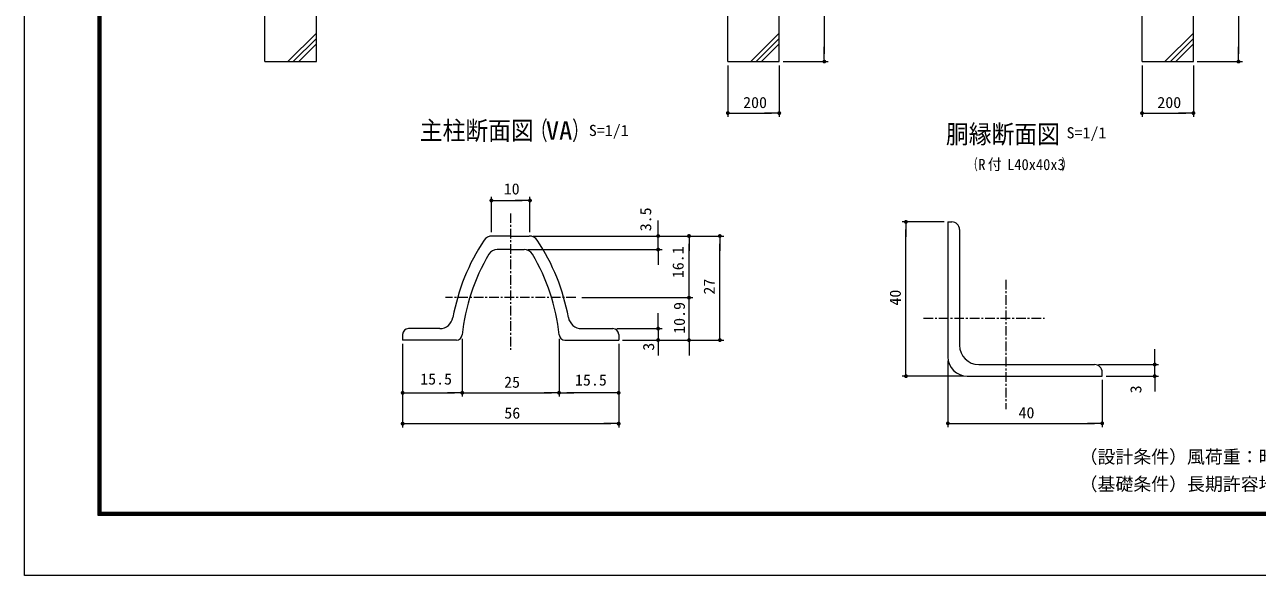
# Model space of a CAD drawing. Units: millimetres, scale not verified. Extents: x -4455 to 4455, y -3150 to 3150.
# Drawn here: x -4455 to 339, y -3150 to -1008 of the extents above; entities that cross this region are included whole.
import ezdxf
from ezdxf.enums import TextEntityAlignment as Align

# ---------------------------------------------------------------- set-up
doc = ezdxf.new("R2010")
doc.units = ezdxf.units.MM
doc.header["$LTSCALE"] = 30
doc.linetypes.add('USER1', pattern=[2, 1.25, -0.25, 0.25, -0.25])
for name, color, linetype, lineweight in [('0-1_5寸法', 1, 'Continuous', 18), ('0-2_SUNPOU', 1, 'Continuous', 18), ('0-5_4基礎', 4, 'Continuous', 18), ('0-C_9断面', 1, 'Continuous', 18), ('0-E_D-TTL', 7, 'Continuous', 9)]:
    doc.layers.add(name, color=color, linetype=linetype, lineweight=lineweight)
doc.layers.add('0-D_D-TTL-TXT', color=7, linetype='Continuous')
doc.styles.add('ＭＳ ゴシック', font='')
doc.styles.get('ＭＳ ゴシック').set_extended_font_data('MS Gothic')

# ---------------------------------------------------------------- blocks, each defined once
blk = doc.blocks.new('M1')
at = {"layer": '0-2_SUNPOU'}
blk.add_line((-7.5, 0), (-57.86, 0), dxfattribs=at)
for points in [[(0, 0), (-7.5, 0), (-7.44, 0.94)], [(0, 0), (-7.44, -0.94), (-7.5, 0)], [(0, 0), (-7.44, 0.94), (-7.26, 1.87)], [(0, 0), (-7.26, -1.87), (-7.44, -0.94)], [(0, 0), (-7.26, 1.87), (-6.97, 2.76)], [(0, 0), (-6.97, -2.76), (-7.26, -1.87)], [(0, 0), (-6.97, 2.76), (-6.57, 3.61)], [(0, 0), (-6.57, -3.61), (-6.97, -2.76)], [(0, 0), (-6.57, 3.61), (-6.07, 4.41)], [(0, 0), (-6.07, -4.41), (-6.57, -3.61)], [(0, 0), (-6.07, 4.41), (-5.47, 5.13)], [(0, 0), (-5.47, -5.13), (-6.07, -4.41)], [(0, 0), (-5.47, 5.13), (-4.78, 5.78)], [(0, 0), (-4.78, -5.78), (-5.47, -5.13)], [(0, 0), (-4.78, 5.78), (-4.02, 6.33)], [(0, 0), (-4.02, -6.33), (-4.78, -5.78)], [(0, 0), (-4.02, 6.33), (-3.19, 6.79)], [(0, 0), (-3.19, -6.79), (-4.02, -6.33)], [(0, 0), (-3.19, 6.79), (-2.32, 7.13)], [(0, 0), (-2.32, -7.13), (-3.19, -6.79)], [(0, 0), (-2.32, 7.13), (-1.41, 7.37)], [(0, 0), (-1.41, -7.37), (-2.32, -7.13)], [(0, 0), (-1.41, 7.37), (-0.47, 7.49)], [(0, 0), (-0.47, -7.49), (-1.41, -7.37)], [(0, 0), (-0.47, 7.49), (0.47, 7.49)], [(0, 0), (0.47, -7.49), (-0.47, -7.49)], [(0, 0), (0.47, 7.49), (1.41, 7.37)], [(0, 0), (1.41, 7.37), (2.32, 7.13)], [(0, 0), (2.32, 7.13), (3.19, 6.79)], [(0, 0), (3.19, 6.79), (4.02, 6.33)], [(0, 0), (4.02, 6.33), (4.78, 5.78)], [(0, 0), (4.78, 5.78), (5.47, 5.13)], [(0, 0), (5.47, 5.13), (6.07, 4.41)], [(0, 0), (6.07, 4.41), (6.57, 3.61)], [(0, 0), (6.57, 3.61), (6.97, 2.76)], [(0, 0), (6.97, 2.76), (7.26, 1.87)], [(0, 0), (7.26, 1.87), (7.44, 0.94)], [(0, 0), (7.44, 0.94), (7.5, 0)], [(0, 0), (1.41, -7.37), (0.47, -7.49)], [(0, 0), (2.32, -7.13), (1.41, -7.37)], [(0, 0), (3.19, -6.79), (2.32, -7.13)], [(0, 0), (4.02, -6.33), (3.19, -6.79)], [(0, 0), (4.78, -5.78), (4.02, -6.33)], [(0, 0), (5.47, -5.13), (4.78, -5.78)], [(0, 0), (6.07, -4.41), (5.47, -5.13)], [(0, 0), (6.57, -3.61), (6.07, -4.41)], [(0, 0), (6.97, -2.76), (6.57, -3.61)], [(0, 0), (7.26, -1.87), (6.97, -2.76)], [(0, 0), (7.44, -0.94), (7.26, -1.87)], [(0, 0), (7.5, 0), (7.44, -0.94)]]:
    blk.add_solid(points, dxfattribs=at)

msp = doc.modelspace()

# ---------------------------------------------------------------- linework, layer by layer
at = {"layer": '0-1_5寸法'}
for p, q in [((-1345.29, -581.56), (-1345.29, -1121.56)), ((265.25, -581.56), (265.25, -1121.56)), ((-1720.51, -1166.56), (-1720.51, -1367.02)), ((-1520.51, -1166.56), (-1520.51, -1367.02)), ((-1505.51, -1151.56), (-1330.29, -1151.56)), ((-109.97, -1166.56), (-109.97, -1367.02)), ((90.03, -1166.56), (90.03, -1367.02)), ((105.03, -1151.56), (280.25, -1151.56)), ((-1690.51, -1352.02), (-1550.51, -1352.02)), ((-79.97, -1352.02), (60.03, -1352.02))]:
    msp.add_line(p, q, dxfattribs=at)
at = {"layer": '0-5_4基礎', "color": 7, "lineweight": 9}
for p, q in [((-3520.51, -1151.56), (-3520.51, -551.56)), ((-3320.51, -1151.56), (-3320.51, -551.56)), ((-1720.51, -1151.56), (-1720.51, -551.56)), ((-1520.51, -1151.56), (-1520.51, -551.56)), ((-109.97, -1151.56), (-109.97, -551.56)), ((90.03, -1151.56), (90.03, -551.56)), ((-3520.51, -1151.56), (-3320.51, -1151.56)), ((-1720.51, -1151.56), (-1520.51, -1151.56)), ((-109.97, -1151.56), (90.03, -1151.56))]:
    msp.add_line(p, q, dxfattribs=at)
at = {"layer": '0-5_4基礎'}
for p, q in [((-3431.46, -1151.56), (-3320.51, -1040.61)), ((-1631.46, -1151.56), (-1520.51, -1040.61)), ((-20.91, -1151.56), (90.03, -1040.61)), ((-3410.24, -1151.56), (-3320.51, -1061.82)), ((-3389.03, -1151.56), (-3320.51, -1083.04)), ((-1610.24, -1151.56), (-1520.51, -1061.82)), ((-1589.03, -1151.56), (-1520.51, -1083.04)), ((0.3, -1151.56), (90.03, -1061.82)), ((21.51, -1151.56), (90.03, -1083.04))]:
    msp.add_line(p, q, dxfattribs=at)
at = {"layer": '0-C_9断面'}
for p, q in [((-2639.99, -1815.28), (-2639.99, -1677.1)), ((-2489.99, -1815.28), (-2489.99, -1677.1)), ((-2609.99, -1692.1), (-2519.99, -1692.1)), ((-1991.5, -1800.17), (-1991.5, -1770.17)), ((-879.63, -1775.26), (-1043.06, -1775.26)), ((-1028.06, -2345.26), (-1028.06, -1805.26)), ((-2477.77, -1830.17), (-1976.5, -1830.17)), ((-2477.77, -1830.17), (-1736.5, -1830.17)), ((-2477.77, -1830.17), (-1856.5, -1830.17)), ((-1991.5, -1882.67), (-1991.5, -1830.17)), ((-1871.5, -2039.98), (-1871.5, -1860.17)), ((-1751.5, -2205.17), (-1751.5, -1860.17)), ((-2497.75, -1882.67), (-1976.5, -1882.67)), ((-1991.5, -1912.67), (-1991.5, -1942.67)), ((-1871.5, -2039.98), (-1871.5, -2009.98)), ((-2288.44, -2069.98), (-1856.5, -2069.98)), ((-2288.44, -2069.98), (-1856.5, -2069.98)), ((-1871.5, -2235.17), (-1871.5, -2069.98)), ((-1991.5, -2160.17), (-1991.5, -2130.17)), ((-2152.49, -2190.17), (-1976.5, -2190.17)), ((-1991.5, -2190.17), (-1991.5, -2235.17)), ((-2984.99, -2250.17), (-2984.99, -2575.05)), ((-2984.99, -2250.17), (-2984.99, -2455.05)), ((-2753.35, -2229.86), (-2753.35, -2455.05)), ((-2753.35, -2229.86), (-2753.35, -2455.05)), ((-2376.63, -2229.86), (-2376.63, -2455.05)), ((-2376.63, -2229.86), (-2376.63, -2455.05)), ((-2144.99, -2250.17), (-2144.99, -2575.05)), ((-2144.99, -2250.17), (-2144.99, -2455.05)), ((-2129.99, -2235.17), (-1736.5, -2235.17)), ((-2129.99, -2235.17), (-1856.5, -2235.17)), ((-2129.99, -2235.17), (-1976.5, -2235.17)), ((-1991.5, -2265.17), (-1991.5, -2295.17)), ((-1871.5, -2265.17), (-1871.5, -2295.17)), ((-60.5, -2300.26), (-60.5, -2270.26)), ((-864.63, -2315.26), (-864.63, -2573.84)), ((-279.63, -2330.26), (-45.5, -2330.26)), ((-60.5, -2375.26), (-60.5, -2330.26)), ((-804.63, -2375.26), (-1043.06, -2375.26)), ((-264.63, -2390.26), (-264.63, -2573.84)), ((-249.63, -2375.26), (-45.5, -2375.26)), ((-2954.99, -2440.05), (-2783.35, -2440.05)), ((-2723.35, -2440.05), (-2406.63, -2440.05)), ((-2174.99, -2440.05), (-2346.63, -2440.05)), ((-60.5, -2405.26), (-60.5, -2435.26)), ((-2954.99, -2560.05), (-2174.99, -2560.05)), ((-834.63, -2558.84), (-294.63, -2558.84))]:
    msp.add_line(p, q, dxfattribs=at)
at = {"layer": '0-C_9断面', "linetype": 'USER1'}
for p, q in [((-2564.99, -1741.94), (-2564.99, -2272.44)), ((-639.63, -2000.21), (-639.63, -2504.05)), ((-2311.17, -2069.98), (-2818.08, -2069.98)), ((-959.69, -2150.26), (-489, -2150.26))]:
    msp.add_line(p, q, dxfattribs=at)
at = {"layer": '0-C_9断面', "color": 7, "lineweight": 9}
for p, q in [((-864.63, -1775.26), (-864.63, -2300.26)), ((-864.63, -1775.26), (-849.63, -1775.26)), ((-819.63, -1805.26), (-819.63, -2255.26)), ((-2564.99, -1830.17), (-2637.21, -1830.17)), ((-2564.99, -1830.17), (-2492.77, -1830.17)), ((-2564.99, -1882.67), (-2617.23, -1882.67)), ((-2564.99, -1882.67), (-2512.75, -1882.67)), ((-2841.01, -2190.17), (-2962.49, -2190.17)), ((-2288.98, -2190.17), (-2167.49, -2190.17)), ((-2984.99, -2212.67), (-2984.99, -2235.17)), ((-2775.75, -2235.17), (-2984.99, -2235.17)), ((-2354.23, -2235.17), (-2144.99, -2235.17)), ((-2144.99, -2212.67), (-2144.99, -2235.17)), ((-744.63, -2330.26), (-294.63, -2330.26)), ((-789.63, -2375.26), (-264.63, -2375.26)), ((-264.63, -2375.26), (-264.63, -2360.26))]:
    msp.add_line(p, q, dxfattribs=at)
for centre, radius, start, end in [((-849.63, -1805.26), 30, 0, 90), ((-2006.91, -2287.82), 795, 146.31318, 169.79517), ((-2637.21, -1867.67), 37.5, 90, 146.31318), ((-2492.77, -1867.67), 37.5, 33.68682, 90), ((-3123.07, -2287.82), 795, 10.20483, 33.68682), ((-2006.91, -2287.82), 750, 148.94488, 174.41738), ((-2617.23, -1920.17), 37.5, 90, 149.11884), ((-2512.75, -1920.17), 37.5, 30.88116, 90), ((-3123.07, -2287.82), 750, 5.58262, 31.05512), ((-2841.01, -2137.67), 52.5, 270, 349.79517), ((-2288.98, -2137.67), 52.5, 190.20483, 270), ((-2962.49, -2212.67), 22.5, 90, 180), ((-2167.49, -2212.67), 22.5, 0, 90), ((-2775.75, -2212.67), 22.5, 270, 354.41738), ((-2354.23, -2212.67), 22.5, 185.58262, 270), ((-789.63, -2300.26), 75, 180, 270), ((-744.63, -2255.26), 75, 180, 270), ((-294.63, -2360.26), 30, 0, 90)]:
    msp.add_arc(centre, radius, start, end, dxfattribs=at)
at = {"layer": '0-E_D-TTL', "color": 2, "lineweight": 18}
msp.add_lwpolyline([(-4454.85, 3150.21), (4454.85, 3150.21), (4454.85, -3150.21), (-4454.85, -3150.21)], close=True, dxfattribs=at)
at = {"layer": '0-E_D-TTL'}
for points in [[(-4168.47, 2916.87), (4168.47, 2916.87), (4168.47, -2916.87), (-4168.47, -2916.87)], [(-4165.81, 2914.21), (4165.81, 2914.21), (4165.81, -2914.21), (-4165.81, -2914.21)], [(-4163.16, 2911.56), (4163.16, 2911.56), (4163.16, -2911.56), (-4163.16, -2911.56)], [(-4160.51, 2908.91), (4160.51, 2908.91), (4160.51, -2908.91), (-4160.51, -2908.91)], [(-4157.86, 2906.26), (4157.86, 2906.26), (4157.86, -2906.26), (-4157.86, -2906.26)]]:
    msp.add_lwpolyline(points, close=True, dxfattribs=at)

# ---------------------------------------------------------------- block references
at = {"layer": '0-1_5寸法'}
for p, rotation in [((-1345.29, -1151.56), 270), ((265.25, -1151.56), 270), ((-1720.51, -1352.02), 180), ((-109.97, -1352.02), 180)]:
    msp.add_blockref('M1', p, dxfattribs=dict(at, rotation=rotation))
for p in [(-1520.51, -1352.02), (90.03, -1352.02)]:
    msp.add_blockref('M1', p, dxfattribs=at)
at = {"layer": '0-C_9断面'}
for p, rotation in [((-2639.99, -1692.1), 180), ((-1991.5, -1830.17), 270), ((-1028.06, -1775.26), 90), ((-1871.5, -1830.17), 90), ((-1751.5, -1830.17), 90), ((-1991.5, -1882.67), 90), ((-1871.5, -2069.98), 270), ((-1871.5, -2069.98), 270), ((-1991.5, -2190.17), 270), ((-1751.5, -2235.17), 270), ((-1991.5, -2235.17), 90), ((-1871.5, -2235.17), 90), ((-60.5, -2330.26), 270), ((-1028.06, -2375.26), 270), ((-60.5, -2375.26), 90), ((-2984.99, -2440.05), 180), ((-2753.35, -2440.05), 180), ((-2376.63, -2440.05), 180), ((-2984.99, -2560.05), 180), ((-864.63, -2558.84), 180)]:
    msp.add_blockref('M1', p, dxfattribs=dict(at, rotation=rotation))
for p in [(-2489.99, -1692.1), (-2753.35, -2440.05), (-2376.63, -2440.05), (-2144.99, -2440.05), (-2144.99, -2560.05), (-264.63, -2558.84)]:
    msp.add_blockref('M1', p, dxfattribs=at)

# ---------------------------------------------------------------- texts
at = {"layer": '0-1_5寸法', "color": 3, "style": 'ＭＳ ゴシック', "width": 1.05}
for p in [(-1661.01, -1345.35), (-50.47, -1345.35)]:
    msp.add_text('200', height=43.33, dxfattribs=at).set_placement(p, align=Align.BOTTOM_LEFT)
at = {"layer": '0-C_9断面', "color": 7, "style": 'ＭＳ ゴシック'}
for s, height, width, p in [('主柱断面図', 72.14, 0.9, (-2918.26, -1477.57)), ('（   ）', 72.16, 0.65, (-2485.39, -1477.57)), ('VA', 72.16, 1.05, (-2428.23, -1477.57)), ('胴縁断面図', 72.14, 0.9, (-872.22, -1491.69))]:
    msp.add_text(s, height=height, dxfattribs=dict(at, width=width)).set_placement(p, align=Align.BOTTOM_LEFT)
at = {"layer": '0-C_9断面', "color": 3, "style": 'ＭＳ ゴシック'}
for s, height, width, p in [('S=1/1', 43.33, 1.05, (-2260.89, -1454.17)), ('S=1/1', 43.33, 1.05, (-403.35, -1463.3)), ('（\u3000\u3000\u3000\u3000\u3000 \u3000\u3000\u3000）', 43.33, 0.65, (-786.94, -1585.97)), ('R   L40x40x3', 43.3, 0.95, (-746.37, -1586.69)), ('付', 43.33, 0.9, (-709.47, -1585.97)), ('10', 43.33, 1.05, (-2591.95, -1681.64)), ('15.5', 43.33, 1.05, (-2916.83, -2421.04)), ('25', 43.33, 1.05, (-2590.49, -2433.38)), ('15.5', 43.33, 1.05, (-2314.93, -2424.89)), ('56', 43.33, 1.05, (-2589.74, -2553.38)), ('40', 43.33, 1.05, (-590.13, -2552.17))]:
    msp.add_text(s, height=height, dxfattribs=dict(at, width=width)).set_placement(p, align=Align.BOTTOM_LEFT)
at = {"layer": '0-C_9断面', "color": 3, "style": 'ＭＳ ゴシック', "width": 1.05}
for s, p in [('3.5', (-2005.41, -1811.79)), ('16.1', (-1879.51, -1994.22)), ('27', (-1758.17, -2058.17)), ('40', (-1034.74, -2100.76)), ('10.9', (-1874.43, -2210.73)), ('3', (-1994.25, -2276.39)), ('3', (-99.29, -2442.17))]:
    msp.add_text(s, height=43.33, rotation=90, dxfattribs=at).set_placement(p, align=Align.BOTTOM_LEFT)
at = {"layer": '0-D_D-TTL-TXT', "style": 'ＭＳ ゴシック'}
for s, p in [('（設計条件）風荷重：昭和57年改正 建築基準法・同施行令に基づく風圧力に準拠。', (-352.62, -2729.76)), ('（基礎条件）長期許容地耐力98kN/m の場合。', (-352.62, -2835.83))]:
    msp.add_text(s, height=51.03, dxfattribs=at).set_placement(p, align=Align.BOTTOM_LEFT)

doc.saveas('drawing.dxf')
